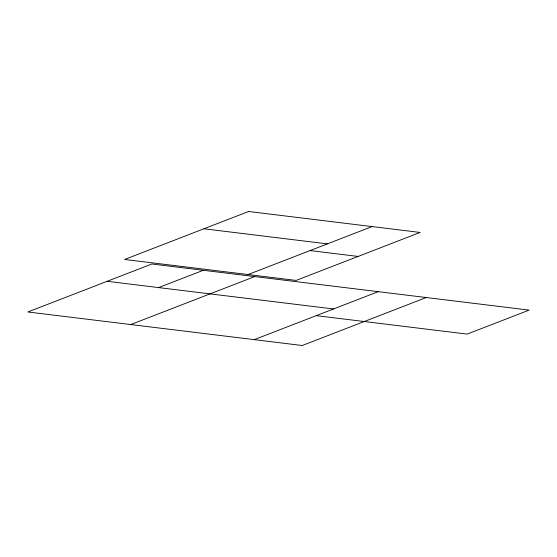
<?xml version="1.0" encoding="UTF-8"?>
<svg xmlns="http://www.w3.org/2000/svg" width="557" height="557" viewBox="0 0 557 557"><rect width="100%" height="100%" fill="white"/><g stroke="black" fill="none" stroke-linecap="round" stroke-linejoin="round"><path stroke-width="0.84" d="M158.599 287.586L203.298 270.291M248.081 274.552L372.076 226.581M130.749 324.557L254.744 276.578M254.236 339.645L378.231 291.666M426.251 297.535L302.256 345.507L27.85 311.983L151.845 264.004L529.15 310.11L467.156 334.096L316.23 315.652M203.897 228.781L327.377 243.875M310.075 250.566L358.095 256.436M107.146 281.299L333.532 308.961M248.596 211.493L124.601 259.465L296.101 280.422L420.096 232.443L248.596 211.493"/></g></svg>
